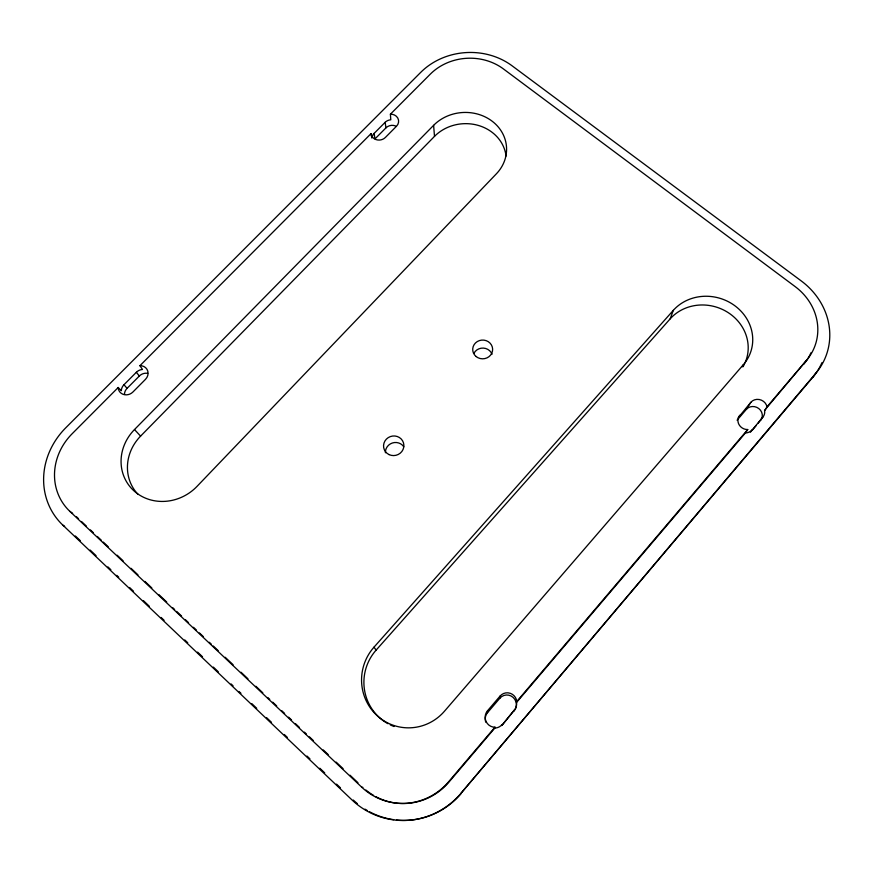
<?xml version="1.0" encoding="UTF-8"?>
<svg xmlns="http://www.w3.org/2000/svg" width="873" height="873" viewBox="0 0 873 873"><rect width="100%" height="100%" fill="white"/><g stroke="black" fill="none" stroke-linecap="round" stroke-linejoin="round"><path stroke-width="1.31" d="M375.914 796.722A62.496 60.313 -81.7 0 0 449.017 782.012L494.904 727.962L494.969 727.176L492.939 727.023A9.887 9.614 78.9 0 1 487.505 710.797L500.054 696.097A9.832 9.581 74.8 0 1 516.369 699.459L516.62 702.994A9.745 9.483 74.9 0 1 514.361 710.044L501.8 725.507L514.361 710.044M485.726 722.157A9.701 9.428 79.1 0 1 487.527 712.663L499.847 698.225L500.054 696.097M387.994 723.717A47.589 46.52 -76.6 0 1 376.099 650.145L670.158 318.863L673.301 310.362A44.85 41.075 17 0 1 735.623 306.325A44.85 41.075 17 0 1 743.469 364.532L742.214 366.725M738.329 417.567L750.867 402.289A9.221 8.468 23.9 0 1 766.472 405.116L766.974 406.873L764.65 410.856A9.134 8.392 24 0 1 762.893 417.054L757.982 423.46M737.085 420.208L746.295 409.404L750.867 402.289M516.521 702.503L745.444 432.91L747.735 429.538L745.815 429.418A9.232 8.512 24.3 0 1 738.591 423.743A9.232 8.512 24.3 0 1 739.791 415.264M750.376 432.222L762.893 417.054M764.53 410.43L806.565 360.265A57.029 51.649 19.1 0 0 795.139 286.584L503.415 68.923A52.304 46.138 -3.3 0 0 430.291 74.161L390.406 114.199L390.788 119.808A8.206 7.268 -7.7 0 0 385.124 122.34L374.081 133.438A8.228 7.311 -8.4 0 0 372.127 136.854M812.938 377.103L815.775 373.306A71.411 64.755 19.2 0 0 801.283 280.953L512.124 65.835A65.53 57.902 -3.3 0 0 420.699 72.394L65.791 427.781A72.852 66.577 -37.3 0 0 62.769 525.066L352.005 799.952A78.952 76.191 -81.7 0 0 461.086 793.175L812.938 377.103A70.789 64.264 19.3 0 0 821.951 362.655M461.086 793.175L815.775 373.306M390.406 114.199L392.141 114.276A8.272 7.322 -7.7 0 1 396.495 126.247L385.364 137.476A8.293 7.355 -8.4 0 1 377.463 139.953A8.293 7.355 -8.4 0 1 371.352 135.151L371.047 133.634L139.931 365.7L142.474 369.475A8.828 8.021 -30 0 0 136.352 372.291L123.977 384.731A8.861 8.053 -31.2 0 0 121.336 390.722L118.204 387.503L72.153 433.739A58.185 53.122 -37.1 0 0 69.873 511.371L361.684 787.151A63.085 60.881 -81.5 0 0 448.635 781.728L494.969 727.176M516.783 701.477L747.735 429.538M766.974 406.873L806.565 360.265M752.122 430.367L756.302 425.435M743.469 364.532L444.499 711.189A48.462 47.393 -75.9 0 1 377.234 715.74A48.462 47.393 -75.9 0 1 374.004 647.155L673.301 310.362M137.912 494.26A44.796 41.435 -35 0 1 140.597 436.118L434.503 136.374A41.107 36.808 -3.5 0 1 477.727 125.254A41.107 36.808 -3.5 0 1 506.056 156.038M134.497 429.549L433.608 125.341A41.784 37.31 -3.6 0 1 492.372 121.369A41.784 37.31 -3.6 0 1 496.388 173.803L197.036 486.37A45.592 42.09 -34.7 0 1 133.896 490.801A45.592 42.09 -34.7 0 1 134.497 429.549L140.597 436.118M124.468 394.301A8.785 7.988 -31.3 0 1 127.076 388.354L139.342 376.012A8.752 7.955 -30.1 0 1 147.613 373.349M395.676 126.018A8.141 7.224 -7.7 0 0 385.953 127.862L375.008 138.883L374.081 133.438M139.931 365.7L141.732 365.798A8.905 8.075 -29.9 0 1 145.464 379.362L132.969 391.966A8.937 8.108 -31.1 0 1 124.49 394.705A8.937 8.108 -31.1 0 1 118.412 389.216L118.204 387.503M745.444 432.91L745.913 432.932A9.156 8.446 24.5 0 0 751.915 429.996M494.904 727.962L495.395 727.995A9.799 9.516 79 0 0 501.92 724.699M361.684 787.151L362.895 787.37M62.769 525.066L64.635 526.321M69.873 511.371L72.645 513.357M76.551 516.827L78.526 518.704M81.505 521.508L86.46 526.19M90.421 529.933L93.389 532.748M97.35 536.491L101.323 540.234M103.298 542.1L108.252 546.782M117.168 555.206L123.115 560.826M131.037 568.312L137.978 574.87M144.918 581.418L151.847 587.976M158.788 594.524L166.71 602.021M172.658 607.63L174.633 609.507M176.619 611.384L181.573 616.065M185.534 619.808L188.513 622.613M193.468 627.294L196.436 630.099M199.404 632.914L203.376 636.657M209.313 642.277L211.299 644.143M213.285 646.02L218.228 650.701M225.169 657.249L233.091 664.735M241.024 672.232L247.954 678.779M255.887 686.265L262.817 692.824M267.771 697.505L269.757 699.371M272.725 702.187L276.686 705.93M281.641 710.611L284.62 713.416M288.581 717.159L291.549 719.974M295.521 723.717L299.483 727.46M304.437 732.141L306.412 734.018M309.391 736.823L313.352 740.566M323.261 749.929L328.215 754.61M336.138 762.096L343.078 768.655M350.008 775.202L357.941 782.688M75.384 536L80.305 540.682M90.159 550.045L96.074 555.664M107.903 566.904L110.86 569.709M116.775 575.329L118.739 577.206M129.586 587.507L133.525 591.25M143.379 600.613L149.294 606.233M161.123 617.462L164.08 620.277M184.77 639.942L187.728 642.746M197.582 652.109L202.514 656.791M213.35 667.092L218.283 671.774M231.094 683.941L233.058 685.818M238.973 691.438L240.948 693.304M251.784 703.605L256.717 708.287M266.571 717.65L271.503 722.331M284.314 734.509L287.272 737.314M306.98 756.04L309.937 758.855M319.791 768.218L324.723 772.9M336.541 784.129L340.481 787.883M123.977 384.731L127.076 388.354M136.352 372.291L139.342 376.012M374.004 647.155L376.099 650.145M371.047 133.634L371.811 138.032M385.124 122.34L385.953 127.862M433.608 125.341L434.503 136.374M487.505 710.797L487.527 712.663M461.348 793.339A78.221 75.482 -81.9 0 1 396.375 820.009M393.701 819.682A78.221 75.482 -81.9 0 1 369.617 811.825M367.282 810.526A78.221 75.482 -81.9 0 1 364.99 809.14M357.319 803.607A78.221 75.482 -81.9 0 1 353.303 800.05M373.6 795.423A62.496 60.313 -81.7 0 1 365.896 790.032M811.006 352.714A56.527 51.256 19.2 0 1 803.793 364.194M746.295 409.404A9.057 8.326 24.1 0 1 758.823 408.575A9.057 8.326 24.1 0 1 760.492 420.491M499.847 698.225A9.647 9.396 75 0 1 513.117 697.396A9.647 9.396 75 0 1 514.121 710.982M385.397 452.771A10.018 9.625 -15.6 0 1 403.763 446.725M473.963 353.259A9.81 9.243 -1.3 0 1 483.369 348.087A9.81 9.243 -1.3 0 1 492.034 354.263M744.276 364.423A44.076 40.464 17.3 0 1 742.999 366.769M670.158 318.863A44.076 40.464 17.3 0 1 726.663 311.672A44.076 40.464 17.3 0 1 744.855 363.233M394.061 726.511A47.589 46.52 -76.6 0 1 390.275 724.896M389.085 454.604A10.192 9.778 -15.4 0 0 403.872 445.066A10.192 9.778 -15.4 0 0 388.201 437.646A10.192 9.778 -15.4 0 0 389.085 454.604M476.134 356.544A9.974 9.385 -1.4 0 0 492.459 351.186A9.974 9.385 -1.4 0 0 479.397 340.59A9.974 9.385 -1.4 0 0 476.134 356.544"/></g></svg>
